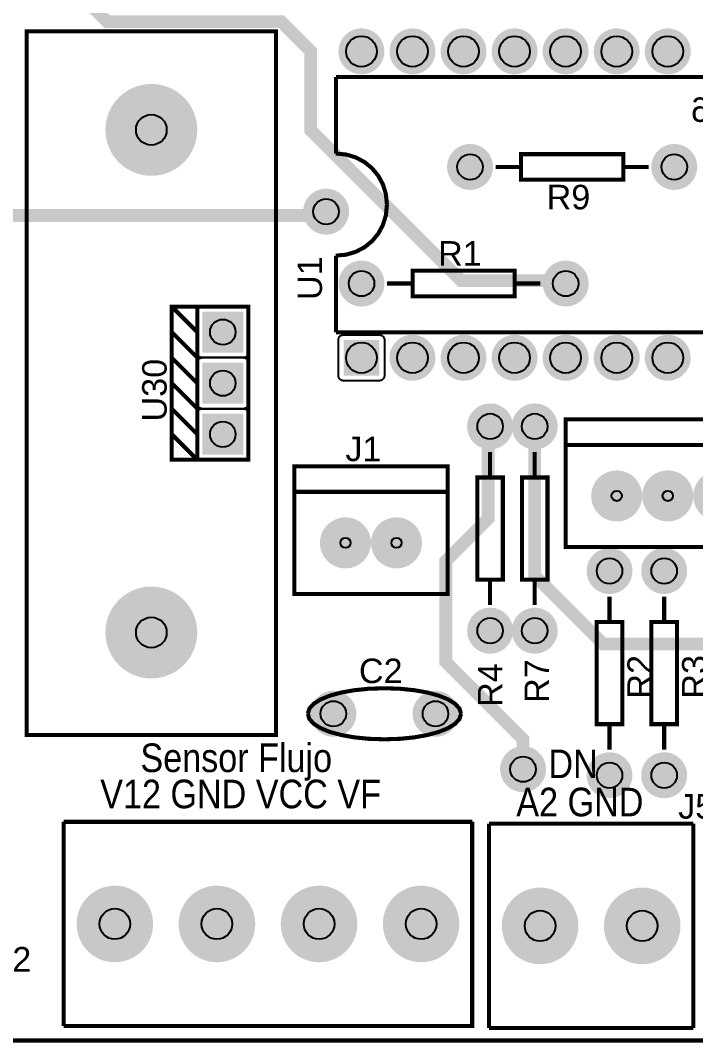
# Model space of a CAD drawing. Header units: inches. Extents: x -3.05 to 3.04, y -2.64 to 2.64.
# Drawn here: x -1.745 to -0.422, y -2.643 to -0.641 of the extents above; entities that cross this region are included whole.
import ezdxf

# ---------------------------------------------------------------- set-up
doc = ezdxf.new("R2010")
doc.units = ezdxf.units.IN
doc.layers.get('0').update_dxf_attribs({"linetype": 'CONTINUOUS'})

# ---------------------------------------------------------------- blocks, each defined once
blk = doc.blocks.new('EPAD')
at = {"const_width": 0.5}
blk.add_lwpolyline([(-0.25, 0, 1), (0.25, 0, 1)], format="xyb", close=True, dxfattribs=at)
blk = doc.blocks.new('RPAD')
blk.add_trace([(-0.5, -0.5), (-0.5, 0.5), (0.5, -0.5), (0.5, 0.5)])

msp = doc.modelspace()

# ---------------------------------------------------------------- linework, layer by layer
for points, const_width in [([(-2.883827, -2.638811), (3.031205, -2.638811), (3.031205, 2.638811), (-2.883827, 2.638811), (-2.883827, -2.638811)], 0.008), ([(-2.883827, -2.638811), (3.031205, -2.638811), (3.031205, 2.638811), (-2.883827, 2.638811), (-2.883827, -2.638811)], 0.008), ([(-2.883827, -2.638811), (3.031205, -2.638811), (3.031205, 2.638811), (-2.883827, 2.638811), (-2.883827, -2.638811)], 0.008), ([(-1.672024, -0.546551), (-1.5749, -0.643675), (-1.234135, -0.643675), (-1.176581, -0.701229), (-1.176581, -0.855905), (-0.881618, -1.150869), (-0.682335, -1.150869), (-0.67674, -1.156464)], 0.025), ([(-1.732543, -2.040567), (-1.244354, -2.040567), (-1.244354, -0.662614), (-1.732543, -0.662614), (-1.732543, -2.040567)], 0.008), ([(-1.732543, -2.040567), (-1.244354, -2.040567), (-1.244354, -0.662614), (-1.732543, -0.662614), (-1.732543, -2.040567)], 0.008), ([(-1.732543, -2.040567), (-1.244354, -2.040567), (-1.244354, -0.662614), (-1.732543, -0.662614), (-1.732543, -2.040567)], 0.008), ([(-1.126953, -0.901842), (-1.126953, -0.751842)], 0.008), ([(-1.126953, -0.751842), (0.873047, -0.751842)], 0.008), ([(-1.126953, -0.901842), (-1.126953, -0.751842)], 0.008), ([(-1.126953, -0.751842), (0.873047, -0.751842)], 0.008), ([(-1.126953, -0.901842), (-1.126953, -0.751842)], 0.008), ([(-1.126953, -0.751842), (0.873047, -0.751842)], 0.008), ([(-1.026953, -1.001842), (-1.028953, -0.981467), (-1.034703, -0.962592), (-1.043828, -0.945592), (-1.055953, -0.930842), (-1.070703, -0.918717), (-1.087703, -0.909592), (-1.106578, -0.903842), (-1.126953, -0.901842)], 0.008), ([(-1.026953, -1.001842), (-1.028953, -0.981467), (-1.034703, -0.962592), (-1.043828, -0.945592), (-1.055953, -0.930842), (-1.070703, -0.918717), (-1.087703, -0.909592), (-1.106578, -0.903842), (-1.126953, -0.901842)], 0.008), ([(-1.026953, -1.001842), (-1.028953, -0.981467), (-1.034703, -0.962592), (-1.043828, -0.945592), (-1.055953, -0.930842), (-1.070703, -0.918717), (-1.087703, -0.909592), (-1.106578, -0.903842), (-1.126953, -0.901842)], 0.008), ([(-0.764142, -0.953118), (-0.564142, -0.953118), (-0.564142, -0.903118), (-0.764142, -0.903118), (-0.764142, -0.953118)], 0.008), ([(-0.764142, -0.953118), (-0.564142, -0.953118), (-0.564142, -0.903118), (-0.764142, -0.903118), (-0.764142, -0.953118)], 0.008), ([(-0.764142, -0.953118), (-0.564142, -0.953118), (-0.564142, -0.903118), (-0.764142, -0.903118), (-0.764142, -0.953118)], 0.008), ([(-0.764142, -0.928118), (-0.814142, -0.928118)], 0.008), ([(-0.764142, -0.928118), (-0.814142, -0.928118)], 0.008), ([(-0.764142, -0.928118), (-0.814142, -0.928118)], 0.008), ([(-0.514142, -0.928118), (-0.564142, -0.928118)], 0.008), ([(-0.514142, -0.928118), (-0.564142, -0.928118)], 0.008), ([(-0.514142, -0.928118), (-0.564142, -0.928118)], 0.008), ([(-1.026953, -1.001842), (-1.028953, -1.022504), (-1.034703, -1.041514), (-1.043828, -1.058531), (-1.055953, -1.073217), (-1.070703, -1.085231), (-1.087703, -1.094233), (-1.106578, -1.099883), (-1.126953, -1.101842)], 0.008), ([(-1.026953, -1.001842), (-1.028953, -1.022504), (-1.034703, -1.041514), (-1.043828, -1.058531), (-1.055953, -1.073217), (-1.070703, -1.085231), (-1.087703, -1.094233), (-1.106578, -1.099883), (-1.126953, -1.101842)], 0.008), ([(-1.026953, -1.001842), (-1.028953, -1.022504), (-1.034703, -1.041514), (-1.043828, -1.058531), (-1.055953, -1.073217), (-1.070703, -1.085231), (-1.087703, -1.094233), (-1.106578, -1.099883), (-1.126953, -1.101842)], 0.008), ([(-2.23563, -1.023285), (-1.153797, -1.023285), (-1.146173, -1.015661)], 0.025), ([(-1.126953, -1.251842), (-1.126953, -1.101842)], 0.008), ([(-1.126953, -1.251842), (-1.126953, -1.101842)], 0.008), ([(-1.126953, -1.251842), (-1.126953, -1.101842)], 0.008), ([(-0.97674, -1.181464), (-0.77674, -1.181464), (-0.77674, -1.131464), (-0.97674, -1.131464), (-0.97674, -1.181464)], 0.008), ([(-0.97674, -1.181464), (-0.77674, -1.181464), (-0.77674, -1.131464), (-0.97674, -1.131464), (-0.97674, -1.181464)], 0.008), ([(-0.97674, -1.181464), (-0.77674, -1.181464), (-0.77674, -1.131464), (-0.97674, -1.131464), (-0.97674, -1.181464)], 0.008), ([(-1.02674, -1.156464), (-0.97674, -1.156464)], 0.008), ([(-1.02674, -1.156464), (-0.97674, -1.156464)], 0.008), ([(-1.02674, -1.156464), (-0.97674, -1.156464)], 0.008), ([(-0.77674, -1.156464), (-0.72674, -1.156464)], 0.008), ([(-0.77674, -1.156464), (-0.72674, -1.156464)], 0.008), ([(-0.77674, -1.156464), (-0.72674, -1.156464)], 0.008), ([(-1.398449, -1.50159), (-1.298449, -1.50159), (-1.298449, -1.20159), (-1.398449, -1.20159), (-1.398449, -1.50159), (-1.448449, -1.50159), (-1.448449, -1.20159), (-1.398449, -1.20159)], 0.008), ([(-1.398449, -1.25159), (-1.448449, -1.20159)], 0.008), ([(-1.398449, -1.50159), (-1.298449, -1.50159), (-1.298449, -1.20159), (-1.398449, -1.20159), (-1.398449, -1.50159), (-1.448449, -1.50159), (-1.448449, -1.20159), (-1.398449, -1.20159)], 0.008), ([(-1.398449, -1.25159), (-1.448449, -1.20159)], 0.008), ([(-1.398449, -1.50159), (-1.298449, -1.50159), (-1.298449, -1.20159), (-1.398449, -1.20159), (-1.398449, -1.50159), (-1.448449, -1.50159), (-1.448449, -1.20159), (-1.398449, -1.20159)], 0.008), ([(-1.398449, -1.25159), (-1.448449, -1.20159)], 0.008), ([(-1.398449, -1.30159), (-1.448449, -1.25159)], 0.008), ([(-1.398449, -1.30159), (-1.448449, -1.25159)], 0.008), ([(-1.398449, -1.30159), (-1.448449, -1.25159)], 0.008), ([(-1.126953, -1.251842), (0.873047, -1.251842)], 0.008), ([(-1.126953, -1.251842), (0.873047, -1.251842)], 0.008), ([(-1.126953, -1.251842), (0.873047, -1.251842)], 0.008), ([(-1.398449, -1.35159), (-1.448449, -1.30159)], 0.008), ([(-1.398449, -1.35159), (-1.448449, -1.30159)], 0.008), ([(-1.398449, -1.35159), (-1.448449, -1.30159)], 0.008), ([(-1.398449, -1.40159), (-1.448449, -1.35159)], 0.008), ([(-1.398449, -1.40159), (-1.448449, -1.35159)], 0.008), ([(-1.398449, -1.40159), (-1.448449, -1.35159)], 0.008), ([(-1.398449, -1.45159), (-1.448449, -1.40159)], 0.008), ([(-1.398449, -1.45159), (-1.448449, -1.40159)], 0.008), ([(-1.398449, -1.45159), (-1.448449, -1.40159)], 0.008), ([(-0.760321, -2.107542), (-0.760321, -2.0489), (-0.911556, -1.897666), (-0.911556, -1.699941), (-0.828709, -1.617094), (-0.828709, -1.422843), (-0.825136, -1.41927), (-0.824898, -1.436279)], 0.025), ([(-0.676953, -1.672401), (0.223047, -1.672401), (0.223047, -1.422401), (-0.676953, -1.422401), (-0.676953, -1.672401)], 0.008), ([(-0.676953, -1.672401), (0.223047, -1.672401), (0.223047, -1.422401), (-0.676953, -1.422401), (-0.676953, -1.672401)], 0.008), ([(-0.676953, -1.672401), (0.223047, -1.672401), (0.223047, -1.422401), (-0.676953, -1.422401), (-0.676953, -1.672401)], 0.008), ([(-0.737457, -1.436279), (-0.737457, -1.728226), (-0.603325, -1.862357), (-0.28177, -1.862357), (-0.098025, -2.046103)], 0.025), ([(-1.398449, -1.50159), (-1.448449, -1.45159)], 0.008), ([(-1.398449, -1.50159), (-1.448449, -1.45159)], 0.008), ([(-1.398449, -1.50159), (-1.448449, -1.45159)], 0.008), ([(-0.676953, -1.472401), (0.223047, -1.472401)], 0.008), ([(-0.676953, -1.472401), (0.223047, -1.472401)], 0.008), ([(-0.676953, -1.472401), (0.223047, -1.472401)], 0.008), ([(-0.824898, -1.536279), (-0.824898, -1.486279)], 0.008), ([(-0.824898, -1.536279), (-0.824898, -1.486279)], 0.008), ([(-0.824898, -1.536279), (-0.824898, -1.486279)], 0.008), ([(-0.737457, -1.536279), (-0.737457, -1.486279)], 0.008), ([(-0.737457, -1.536279), (-0.737457, -1.486279)], 0.008), ([(-0.737457, -1.536279), (-0.737457, -1.486279)], 0.008), ([(-1.208236, -1.764338), (-0.908236, -1.764338), (-0.908236, -1.514338), (-1.208236, -1.514338), (-1.208236, -1.764338)], 0.008), ([(-1.208236, -1.764338), (-0.908236, -1.764338), (-0.908236, -1.514338), (-1.208236, -1.514338), (-1.208236, -1.764338)], 0.008), ([(-1.208236, -1.764338), (-0.908236, -1.764338), (-0.908236, -1.514338), (-1.208236, -1.514338), (-1.208236, -1.764338)], 0.008), ([(-0.849898, -1.736279), (-0.799898, -1.736279), (-0.799898, -1.536279), (-0.849898, -1.536279), (-0.849898, -1.736279)], 0.008), ([(-0.849898, -1.736279), (-0.799898, -1.736279), (-0.799898, -1.536279), (-0.849898, -1.536279), (-0.849898, -1.736279)], 0.008), ([(-0.849898, -1.736279), (-0.799898, -1.736279), (-0.799898, -1.536279), (-0.849898, -1.536279), (-0.849898, -1.736279)], 0.008), ([(-0.762457, -1.736279), (-0.712457, -1.736279), (-0.712457, -1.536279), (-0.762457, -1.536279), (-0.762457, -1.736279)], 0.008), ([(-0.762457, -1.736279), (-0.712457, -1.736279), (-0.712457, -1.536279), (-0.762457, -1.536279), (-0.762457, -1.736279)], 0.008), ([(-0.762457, -1.736279), (-0.712457, -1.736279), (-0.712457, -1.536279), (-0.762457, -1.536279), (-0.762457, -1.736279)], 0.008), ([(-1.208236, -1.564338), (-0.908236, -1.564338)], 0.008), ([(-1.208236, -1.564338), (-0.908236, -1.564338)], 0.008), ([(-1.208236, -1.564338), (-0.908236, -1.564338)], 0.008), ([(-0.824898, -1.786279), (-0.824898, -1.736279)], 0.008), ([(-0.824898, -1.786279), (-0.824898, -1.736279)], 0.008), ([(-0.824898, -1.786279), (-0.824898, -1.736279)], 0.008), ([(-0.737457, -1.786279), (-0.737457, -1.736279)], 0.008), ([(-0.737457, -1.786279), (-0.737457, -1.736279)], 0.008), ([(-0.737457, -1.786279), (-0.737457, -1.736279)], 0.008), ([(-0.590953, -1.769342), (-0.590953, -1.819342)], 0.008), ([(-0.590953, -1.769342), (-0.590953, -1.819342)], 0.008), ([(-0.590953, -1.769342), (-0.590953, -1.819342)], 0.008), ([(-0.483953, -1.769342), (-0.483953, -1.819342)], 0.008), ([(-0.483953, -1.769342), (-0.483953, -1.819342)], 0.008), ([(-0.483953, -1.769342), (-0.483953, -1.819342)], 0.008), ([(-0.615953, -2.019342), (-0.565953, -2.019342), (-0.565953, -1.819342), (-0.615953, -1.819342), (-0.615953, -2.019342)], 0.008), ([(-0.615953, -2.019342), (-0.565953, -2.019342), (-0.565953, -1.819342), (-0.615953, -1.819342), (-0.615953, -2.019342)], 0.008), ([(-0.615953, -2.019342), (-0.565953, -2.019342), (-0.565953, -1.819342), (-0.615953, -1.819342), (-0.615953, -2.019342)], 0.008), ([(-0.508953, -2.019342), (-0.458953, -2.019342), (-0.458953, -1.819342), (-0.508953, -1.819342), (-0.508953, -2.019342)], 0.008), ([(-0.508953, -2.019342), (-0.458953, -2.019342), (-0.458953, -1.819342), (-0.508953, -1.819342), (-0.508953, -2.019342)], 0.008), ([(-0.508953, -2.019342), (-0.458953, -2.019342), (-0.458953, -1.819342), (-0.508953, -1.819342), (-0.508953, -2.019342)], 0.008), ([(-1.181858, -1.998984), (-1.178899, -1.988796), (-1.170374, -1.979359), (-1.156809, -1.970859), (-1.138733, -1.963484), (-1.116672, -1.957421), (-1.091155, -1.952859), (-1.062708, -1.949984), (-1.031858, -1.948984)], 0.008), ([(-1.181858, -1.998984), (-1.178899, -1.988796), (-1.170374, -1.979359), (-1.156809, -1.970859), (-1.138733, -1.963484), (-1.116672, -1.957421), (-1.091155, -1.952859), (-1.062708, -1.949984), (-1.031858, -1.948984)], 0.008), ([(-1.181858, -1.998984), (-1.178899, -1.988796), (-1.170374, -1.979359), (-1.156809, -1.970859), (-1.138733, -1.963484), (-1.116672, -1.957421), (-1.091155, -1.952859), (-1.062708, -1.949984), (-1.031858, -1.948984)], 0.008), ([(-0.881858, -1.998984), (-0.884858, -1.988796), (-0.893483, -1.979359), (-0.907171, -1.970859), (-0.925358, -1.963484), (-0.947483, -1.957421), (-0.972983, -1.952859), (-1.001296, -1.949984), (-1.031858, -1.948984)], 0.008), ([(-0.881858, -1.998984), (-0.884858, -1.988796), (-0.893483, -1.979359), (-0.907171, -1.970859), (-0.925358, -1.963484), (-0.947483, -1.957421), (-0.972983, -1.952859), (-1.001296, -1.949984), (-1.031858, -1.948984)], 0.008), ([(-0.881858, -1.998984), (-0.884858, -1.988796), (-0.893483, -1.979359), (-0.907171, -1.970859), (-0.925358, -1.963484), (-0.947483, -1.957421), (-0.972983, -1.952859), (-1.001296, -1.949984), (-1.031858, -1.948984)], 0.008), ([(-1.181858, -1.998984), (-1.178899, -2.009171), (-1.170374, -2.018609), (-1.156809, -2.027109), (-1.138733, -2.034484), (-1.116672, -2.040546), (-1.091155, -2.045109), (-1.062708, -2.047984), (-1.031858, -2.048984)], 0.008), ([(-1.181858, -1.998984), (-1.178899, -2.009171), (-1.170374, -2.018609), (-1.156809, -2.027109), (-1.138733, -2.034484), (-1.116672, -2.040546), (-1.091155, -2.045109), (-1.062708, -2.047984), (-1.031858, -2.048984)], 0.008), ([(-1.181858, -1.998984), (-1.178899, -2.009171), (-1.170374, -2.018609), (-1.156809, -2.027109), (-1.138733, -2.034484), (-1.116672, -2.040546), (-1.091155, -2.045109), (-1.062708, -2.047984), (-1.031858, -2.048984)], 0.008), ([(-0.881858, -1.998984), (-0.884858, -2.009171), (-0.893483, -2.018609), (-0.907171, -2.027109), (-0.925358, -2.034484), (-0.947483, -2.040546), (-0.972983, -2.045109), (-1.001296, -2.047984), (-1.031858, -2.048984)], 0.008), ([(-0.881858, -1.998984), (-0.884858, -2.009171), (-0.893483, -2.018609), (-0.907171, -2.027109), (-0.925358, -2.034484), (-0.947483, -2.040546), (-0.972983, -2.045109), (-1.001296, -2.047984), (-1.031858, -2.048984)], 0.008), ([(-0.881858, -1.998984), (-0.884858, -2.009171), (-0.893483, -2.018609), (-0.907171, -2.027109), (-0.925358, -2.034484), (-0.947483, -2.040546), (-0.972983, -2.045109), (-1.001296, -2.047984), (-1.031858, -2.048984)], 0.008), ([(-0.590953, -2.019342), (-0.590953, -2.069342)], 0.008), ([(-0.590953, -2.019342), (-0.590953, -2.069342)], 0.008), ([(-0.590953, -2.019342), (-0.590953, -2.069342)], 0.008), ([(-0.483953, -2.019342), (-0.483953, -2.069342)], 0.008), ([(-0.483953, -2.019342), (-0.483953, -2.069342)], 0.008), ([(-0.483953, -2.019342), (-0.483953, -2.069342)], 0.008), ([(-1.659953, -2.210559), (-1.659953, -2.610559)], 0.008), ([(-0.859953, -2.210559), (-0.859953, -2.610559), (-1.659953, -2.610559)], 0.008), ([(-1.659953, -2.210559), (-0.859953, -2.210559)], 0.008), ([(-1.659953, -2.210559), (-1.659953, -2.610559)], 0.008), ([(-0.859953, -2.210559), (-0.859953, -2.610559), (-1.659953, -2.610559)], 0.008), ([(-1.659953, -2.210559), (-0.859953, -2.210559)], 0.008), ([(-1.659953, -2.210559), (-1.659953, -2.610559)], 0.008), ([(-0.859953, -2.210559), (-0.859953, -2.610559), (-1.659953, -2.610559)], 0.008), ([(-1.659953, -2.210559), (-0.859953, -2.210559)], 0.008), ([(-0.826953, -2.214369), (-0.826953, -2.614369)], 0.008), ([(-0.826953, -2.214369), (-0.426953, -2.214369)], 0.008), ([(-0.826953, -2.214369), (-0.826953, -2.614369)], 0.008), ([(-0.826953, -2.214369), (-0.426953, -2.214369)], 0.008), ([(-0.826953, -2.214369), (-0.826953, -2.614369)], 0.008), ([(-0.826953, -2.214369), (-0.426953, -2.214369)], 0.008), ([(-0.426953, -2.214369), (-0.426953, -2.614369)], 0.008), ([(-0.426953, -2.214369), (-0.426953, -2.614369)], 0.008), ([(-0.426953, -2.214369), (-0.426953, -2.614369)], 0.008), ([(-0.826953, -2.614369), (-0.426953, -2.614369)], 0.008), ([(-0.826953, -2.614369), (-0.426953, -2.614369)], 0.008), ([(-0.826953, -2.614369), (-0.426953, -2.614369)], 0.008)]:
    msp.add_lwpolyline(points, dxfattribs=dict(const_width=const_width))
for points in [[(-1.398449, -1.29159), (-1.398449, -1.21159), (-1.398398, -1.210551), (-1.39825, -1.209546), (-1.398008, -1.208579), (-1.397677, -1.207655), (-1.397263, -1.206778), (-1.396768, -1.205954), (-1.396198, -1.205187), (-1.395558, -1.204481), (-1.394852, -1.203841), (-1.394085, -1.203271), (-1.393261, -1.202777), (-1.392384, -1.202362), (-1.39146, -1.202031), (-1.390493, -1.201789), (-1.389488, -1.201641), (-1.388449, -1.20159), (-1.308449, -1.20159), (-1.307409, -1.201641), (-1.306404, -1.201789), (-1.305437, -1.202031), (-1.304513, -1.202362), (-1.303637, -1.202777), (-1.302813, -1.203271), (-1.302046, -1.203841), (-1.301339, -1.204481), (-1.300699, -1.205187), (-1.30013, -1.205954), (-1.299635, -1.206778), (-1.29922, -1.207655), (-1.29889, -1.208579), (-1.298648, -1.209546), (-1.298499, -1.210551), (-1.298449, -1.21159), (-1.298449, -1.29159), (-1.298499, -1.29263), (-1.298648, -1.293635), (-1.29889, -1.294602), (-1.29922, -1.295526), (-1.299635, -1.296402), (-1.30013, -1.297226), (-1.300699, -1.297994), (-1.301339, -1.2987), (-1.302046, -1.29934), (-1.302813, -1.299909), (-1.303637, -1.300404), (-1.304513, -1.300819), (-1.305437, -1.301149), (-1.306404, -1.301391), (-1.307409, -1.30154), (-1.308449, -1.30159), (-1.388449, -1.30159), (-1.389488, -1.30154), (-1.390493, -1.301391), (-1.39146, -1.301149), (-1.392384, -1.300819), (-1.393261, -1.300404), (-1.394085, -1.299909), (-1.394852, -1.29934), (-1.395558, -1.2987), (-1.396198, -1.297994), (-1.396768, -1.297226), (-1.397263, -1.296402), (-1.397677, -1.295526), (-1.398008, -1.294602), (-1.39825, -1.293635), (-1.398398, -1.29263), (-1.398449, -1.29159)], [(-1.111953, -1.256842), (-1.041953, -1.256842), (-1.040913, -1.256893), (-1.039908, -1.257041), (-1.038941, -1.257283), (-1.038017, -1.257614), (-1.037141, -1.258028), (-1.036317, -1.258523), (-1.035549, -1.259093), (-1.034843, -1.259733), (-1.034203, -1.260439), (-1.033634, -1.261206), (-1.033139, -1.26203), (-1.032724, -1.262907), (-1.032394, -1.263831), (-1.032152, -1.264798), (-1.032003, -1.265803), (-1.031953, -1.266842), (-1.031953, -1.336842), (-1.032003, -1.337881), (-1.032152, -1.338887), (-1.032394, -1.339854), (-1.032724, -1.340778), (-1.033139, -1.341654), (-1.033634, -1.342478), (-1.034203, -1.343245), (-1.034843, -1.343952), (-1.035549, -1.344592), (-1.036317, -1.345161), (-1.037141, -1.345656), (-1.038017, -1.34607), (-1.038941, -1.346401), (-1.039908, -1.346643), (-1.040913, -1.346792), (-1.041953, -1.346842), (-1.111953, -1.346842), (-1.112992, -1.346792), (-1.113997, -1.346643), (-1.114964, -1.346401), (-1.115888, -1.34607), (-1.116765, -1.345656), (-1.117589, -1.345161), (-1.118356, -1.344592), (-1.119062, -1.343952), (-1.119702, -1.343245), (-1.120272, -1.342478), (-1.120766, -1.341654), (-1.121181, -1.340778), (-1.121512, -1.339854), (-1.121754, -1.338887), (-1.121902, -1.337881), (-1.121953, -1.336842), (-1.121953, -1.266842), (-1.121902, -1.265803), (-1.121754, -1.264798), (-1.121512, -1.263831), (-1.121181, -1.262907), (-1.120766, -1.26203), (-1.120272, -1.261206), (-1.119702, -1.260439), (-1.119062, -1.259733), (-1.118356, -1.259093), (-1.117589, -1.258523), (-1.116765, -1.258028), (-1.115888, -1.257614), (-1.114964, -1.257283), (-1.113997, -1.257041), (-1.112992, -1.256893), (-1.111953, -1.256842)], [(-1.398449, -1.39159), (-1.398449, -1.31159), (-1.398398, -1.310551), (-1.39825, -1.309546), (-1.398008, -1.308579), (-1.397677, -1.307655), (-1.397263, -1.306778), (-1.396768, -1.305954), (-1.396198, -1.305187), (-1.395558, -1.304481), (-1.394852, -1.303841), (-1.394085, -1.303271), (-1.393261, -1.302777), (-1.392384, -1.302362), (-1.39146, -1.302031), (-1.390493, -1.301789), (-1.389488, -1.301641), (-1.388449, -1.30159), (-1.308449, -1.30159), (-1.307409, -1.301641), (-1.306404, -1.301789), (-1.305437, -1.302031), (-1.304513, -1.302362), (-1.303637, -1.302777), (-1.302813, -1.303271), (-1.302046, -1.303841), (-1.301339, -1.304481), (-1.300699, -1.305187), (-1.30013, -1.305954), (-1.299635, -1.306778), (-1.29922, -1.307655), (-1.29889, -1.308579), (-1.298648, -1.309546), (-1.298499, -1.310551), (-1.298449, -1.31159), (-1.298449, -1.39159), (-1.298499, -1.39263), (-1.298648, -1.393635), (-1.29889, -1.394602), (-1.29922, -1.395526), (-1.299635, -1.396402), (-1.30013, -1.397226), (-1.300699, -1.397994), (-1.301339, -1.3987), (-1.302046, -1.39934), (-1.302813, -1.399909), (-1.303637, -1.400404), (-1.304513, -1.400819), (-1.305437, -1.401149), (-1.306404, -1.401391), (-1.307409, -1.40154), (-1.308449, -1.40159), (-1.388449, -1.40159), (-1.389488, -1.40154), (-1.390493, -1.401391), (-1.39146, -1.401149), (-1.392384, -1.400819), (-1.393261, -1.400404), (-1.394085, -1.399909), (-1.394852, -1.39934), (-1.395558, -1.3987), (-1.396198, -1.397994), (-1.396768, -1.397226), (-1.397263, -1.396402), (-1.397677, -1.395526), (-1.398008, -1.394602), (-1.39825, -1.393635), (-1.398398, -1.39263), (-1.398449, -1.39159)], [(-1.398449, -1.49159), (-1.398449, -1.41159), (-1.398398, -1.410551), (-1.39825, -1.409546), (-1.398008, -1.408579), (-1.397677, -1.407655), (-1.397263, -1.406778), (-1.396768, -1.405954), (-1.396198, -1.405187), (-1.395558, -1.404481), (-1.394852, -1.403841), (-1.394085, -1.403271), (-1.393261, -1.402777), (-1.392384, -1.402362), (-1.39146, -1.402031), (-1.390493, -1.401789), (-1.389488, -1.401641), (-1.388449, -1.40159), (-1.308449, -1.40159), (-1.307409, -1.401641), (-1.306404, -1.401789), (-1.305437, -1.402031), (-1.304513, -1.402362), (-1.303637, -1.402777), (-1.302813, -1.403271), (-1.302046, -1.403841), (-1.301339, -1.404481), (-1.300699, -1.405187), (-1.30013, -1.405954), (-1.299635, -1.406778), (-1.29922, -1.407655), (-1.29889, -1.408579), (-1.298648, -1.409546), (-1.298499, -1.410551), (-1.298449, -1.41159), (-1.298449, -1.49159), (-1.298499, -1.49263), (-1.298648, -1.493635), (-1.29889, -1.494602), (-1.29922, -1.495526), (-1.299635, -1.496402), (-1.30013, -1.497226), (-1.300699, -1.497994), (-1.301339, -1.4987), (-1.302046, -1.49934), (-1.302813, -1.499909), (-1.303637, -1.500404), (-1.304513, -1.500819), (-1.305437, -1.501149), (-1.306404, -1.501391), (-1.307409, -1.50154), (-1.308449, -1.50159), (-1.388449, -1.50159), (-1.389488, -1.50154), (-1.390493, -1.501391), (-1.39146, -1.501149), (-1.392384, -1.500819), (-1.393261, -1.500404), (-1.394085, -1.499909), (-1.394852, -1.49934), (-1.395558, -1.4987), (-1.396198, -1.497994), (-1.396768, -1.497226), (-1.397263, -1.496402), (-1.397677, -1.495526), (-1.398008, -1.494602), (-1.39825, -1.493635), (-1.398398, -1.49263), (-1.398449, -1.49159)]]:
    msp.add_lwpolyline(points, close=True)
for centre, radius in [((-1.076953, -0.701842), 0.03), ((-0.976953, -0.701842), 0.03), ((-0.876953, -0.701842), 0.03), ((-0.776953, -0.701842), 0.03), ((-0.676953, -0.701842), 0.03), ((-0.576953, -0.701842), 0.03), ((-0.476953, -0.701842), 0.03), ((-1.488449, -0.855527), 0.03), ((-0.864142, -0.928118), 0.025), ((-0.464142, -0.928118), 0.025), ((-1.146173, -1.015661), 0.025), ((-1.07674, -1.156464), 0.025), ((-0.67674, -1.156464), 0.025), ((-1.348449, -1.25159), 0.025), ((-1.076953, -1.301842), 0.03), ((-0.976953, -1.301842), 0.03), ((-0.876953, -1.301842), 0.03), ((-0.776953, -1.301842), 0.03), ((-0.676953, -1.301842), 0.03), ((-0.576953, -1.301842), 0.03), ((-0.476953, -1.301842), 0.03), ((-1.348449, -1.35159), 0.025), ((-0.824898, -1.436279), 0.025), ((-0.737457, -1.436279), 0.025), ((-1.348449, -1.45159), 0.025), ((-0.576953, -1.572401), 0.01), ((-0.476953, -1.572401), 0.01), ((-1.108236, -1.664338), 0.01), ((-1.008236, -1.664338), 0.01), ((-0.590953, -1.719342), 0.025), ((-0.483953, -1.719342), 0.025), ((-1.488449, -1.839779), 0.03), ((-0.824898, -1.836279), 0.025), ((-0.737457, -1.836279), 0.025), ((-1.131858, -1.998984), 0.025), ((-0.931858, -1.998984), 0.025), ((-0.760321, -2.107542), 0.025), ((-0.590953, -2.119342), 0.025), ((-0.483953, -2.119342), 0.025), ((-1.559953, -2.410559), 0.03), ((-1.359953, -2.410559), 0.03), ((-1.159953, -2.410559), 0.03), ((-0.959953, -2.410559), 0.03), ((-0.726953, -2.414369), 0.03), ((-0.526953, -2.414369), 0.03)]:
    msp.add_circle(centre, radius)

# ---------------------------------------------------------------- block references
for name, p, xscale, yscale in [('EPAD', (-1.076953, -0.701842), 0.09, 0.09), ('EPAD', (-0.976953, -0.701842), 0.09, 0.09), ('EPAD', (-0.876953, -0.701842), 0.09, 0.09), ('EPAD', (-0.776953, -0.701842), 0.09, 0.09), ('EPAD', (-0.676953, -0.701842), 0.09, 0.09), ('EPAD', (-0.576953, -0.701842), 0.09, 0.09), ('EPAD', (-0.476953, -0.701842), 0.09, 0.09), ('EPAD', (-1.076953, -0.701842), 0.07, 0.07), ('EPAD', (-0.976953, -0.701842), 0.07, 0.07), ('EPAD', (-0.876953, -0.701842), 0.07, 0.07), ('EPAD', (-0.776953, -0.701842), 0.07, 0.07), ('EPAD', (-0.676953, -0.701842), 0.07, 0.07), ('EPAD', (-0.576953, -0.701842), 0.07, 0.07), ('EPAD', (-0.476953, -0.701842), 0.07, 0.07), ('EPAD', (-1.488449, -0.855527), 0.18, 0.18), ('EPAD', (-1.488449, -0.855527), 0.15, 0.15), ('EPAD', (-0.864142, -0.928118), 0.09, 0.09), ('EPAD', (-0.864142, -0.928118), 0.07, 0.07), ('EPAD', (-0.464142, -0.928118), 0.09, 0.09), ('EPAD', (-0.464142, -0.928118), 0.07, 0.07), ('EPAD', (-1.146173, -1.015661), 0.09, 0.09), ('EPAD', (-1.146173, -1.015661), 0.07, 0.07), ('EPAD', (-1.07674, -1.156464), 0.09, 0.09), ('EPAD', (-0.67674, -1.156464), 0.09, 0.09), ('EPAD', (-1.07674, -1.156464), 0.07, 0.07), ('EPAD', (-0.67674, -1.156464), 0.07, 0.07), ('EPAD', (-0.976953, -1.301842), 0.09, 0.09), ('EPAD', (-0.876953, -1.301842), 0.09, 0.09), ('EPAD', (-0.776953, -1.301842), 0.09, 0.09), ('EPAD', (-0.676953, -1.301842), 0.09, 0.09), ('EPAD', (-0.576953, -1.301842), 0.09, 0.09), ('EPAD', (-0.476953, -1.301842), 0.09, 0.09), ('RPAD', (-1.076953, -1.301842), 0.07, 0.07), ('EPAD', (-0.976953, -1.301842), 0.07, 0.07), ('EPAD', (-0.876953, -1.301842), 0.07, 0.07), ('EPAD', (-0.776953, -1.301842), 0.07, 0.07), ('EPAD', (-0.676953, -1.301842), 0.07, 0.07), ('EPAD', (-0.576953, -1.301842), 0.07, 0.07), ('EPAD', (-0.476953, -1.301842), 0.07, 0.07), ('EPAD', (-0.824898, -1.436279), 0.09, 0.09), ('EPAD', (-0.737457, -1.436279), 0.09, 0.09), ('EPAD', (-0.824898, -1.436279), 0.07, 0.07), ('EPAD', (-0.737457, -1.436279), 0.07, 0.07), ('EPAD', (-0.576953, -1.572401), 0.1, 0.1), ('EPAD', (-0.576953, -1.572401), 0.08, 0.08), ('EPAD', (-0.476953, -1.572401), 0.1, 0.1), ('EPAD', (-0.476953, -1.572401), 0.08, 0.08), ('EPAD', (-0.376953, -1.572401), 0.1, 0.1), ('EPAD', (-1.108236, -1.664338), 0.1, 0.1), ('EPAD', (-1.008236, -1.664338), 0.1, 0.1), ('EPAD', (-1.108236, -1.664338), 0.08, 0.08), ('EPAD', (-1.008236, -1.664338), 0.08, 0.08), ('EPAD', (-0.590953, -1.719342), 0.09, 0.09), ('EPAD', (-0.483953, -1.719342), 0.09, 0.09), ('EPAD', (-0.590953, -1.719342), 0.07, 0.07), ('EPAD', (-0.483953, -1.719342), 0.07, 0.07), ('EPAD', (-1.488449, -1.839779), 0.18, 0.18), ('EPAD', (-1.488449, -1.839779), 0.15, 0.15), ('EPAD', (-0.824898, -1.836279), 0.09, 0.09), ('EPAD', (-0.824898, -1.836279), 0.07, 0.07), ('EPAD', (-0.737457, -1.836279), 0.09, 0.09), ('EPAD', (-0.737457, -1.836279), 0.07, 0.07), ('EPAD', (-1.131858, -1.998984), 0.09, 0.09), ('EPAD', (-0.931858, -1.998984), 0.09, 0.09), ('EPAD', (-1.131858, -1.998984), 0.07, 0.07), ('EPAD', (-0.931858, -1.998984), 0.07, 0.07), ('EPAD', (-0.760321, -2.107542), 0.09, 0.09), ('EPAD', (-0.760321, -2.107542), 0.07, 0.07), ('EPAD', (-0.590953, -2.119342), 0.09, 0.09), ('EPAD', (-0.483953, -2.119342), 0.09, 0.09), ('EPAD', (-0.590953, -2.119342), 0.07, 0.07), ('EPAD', (-0.483953, -2.119342), 0.07, 0.07), ('EPAD', (-1.559953, -2.410559), 0.15, 0.15), ('EPAD', (-1.359953, -2.410559), 0.15, 0.15), ('EPAD', (-1.159953, -2.410559), 0.15, 0.15), ('EPAD', (-0.959953, -2.410559), 0.15, 0.15), ('EPAD', (-0.726953, -2.414369), 0.15, 0.15), ('EPAD', (-0.526953, -2.414369), 0.15, 0.15), ('EPAD', (-1.559953, -2.410559), 0.12, 0.12), ('EPAD', (-1.359953, -2.410559), 0.12, 0.12), ('EPAD', (-1.159953, -2.410559), 0.12, 0.12), ('EPAD', (-0.959953, -2.410559), 0.12, 0.12), ('EPAD', (-0.726953, -2.414369), 0.12, 0.12), ('EPAD', (-0.526953, -2.414369), 0.12, 0.12)]:
    msp.add_blockref(name, p, dxfattribs=dict(xscale=xscale, yscale=yscale))
at = {"xscale": 0.08, "yscale": 0.08, "rotation": 90}
for p in [(-1.348449, -1.25159), (-1.348449, -1.35159), (-1.348449, -1.45159)]:
    msp.add_blockref('RPAD', p, dxfattribs=at)

# ---------------------------------------------------------------- texts
at = {"text_generation_flag": 2, "width": 1.041667}
msp.add_text('C16', height=0.048, dxfattribs=at).set_placement((-0.308772, -0.839929))
msp.add_text('C16', height=0.048, dxfattribs=at).set_placement((-0.308772, -0.839929))
msp.add_text('C16', height=0.048, dxfattribs=at).set_placement((-0.308772, -0.839929))
for s, height, width, p in [('R9', 0.048, 1.041667, (-0.714142, -1.011118)), ('R9', 0.048, 1.041667, (-0.714142, -1.011118)), ('R9', 0.048, 1.041667, (-0.714142, -1.011118)), ('R1', 0.048, 1.041667, (-0.92674, -1.121464)), ('R1', 0.048, 1.041667, (-0.92674, -1.121464)), ('R1', 0.048, 1.041667, (-0.92674, -1.121464)), ('J1', 0.048, 1.041667, (-1.108236, -1.504338)), ('J1', 0.048, 1.041667, (-1.108236, -1.504338)), ('J1', 0.048, 1.041667, (-1.108236, -1.504338)), ('C2', 0.048, 1.041667, (-1.081858, -1.938984)), ('C2', 0.048, 1.041667, (-1.081858, -1.938984)), ('C2', 0.048, 1.041667, (-1.081858, -1.938984)), ('Sensor Flujo', 0.056, 0.892857, (-1.509811, -2.113165)), ('Sensor Flujo', 0.056, 0.892857, (-1.509811, -2.113165)), ('Sensor Flujo', 0.056, 0.892857, (-1.509811, -2.113165)), ('DN', 0.056, 0.892857, (-0.710598, -2.124976)), ('DN', 0.056, 0.892857, (-0.710598, -2.124976)), ('DN', 0.056, 0.892857, (-0.710598, -2.124976)), ('V12 GND VCC VF', 0.056, 0.892857, (-1.588551, -2.184031)), ('V12 GND VCC VF', 0.056, 0.892857, (-1.588551, -2.184031)), ('V12 GND VCC VF', 0.056, 0.892857, (-1.588551, -2.184031)), ('A2 GND', 0.056, 0.892857, (-0.773591, -2.199779)), ('A2 GND', 0.056, 0.892857, (-0.773591, -2.199779)), ('A2 GND', 0.056, 0.892857, (-0.773591, -2.199779)), ('J5', 0.048, 1.041667, (-0.45648, -2.204369)), ('J5', 0.048, 1.041667, (-0.45648, -2.204369)), ('J5', 0.048, 1.041667, (-0.45648, -2.204369)), ('J2', 0.048, 1.041667, (-1.794205, -2.503709)), ('J2', 0.048, 1.041667, (-1.794205, -2.503709)), ('J2', 0.048, 1.041667, (-1.794205, -2.503709))]:
    msp.add_text(s, height=height, dxfattribs=dict(width=width)).set_placement(p)
at = {"width": 1.041667}
for s, p in [('U1', (-1.154134, -1.188709)), ('U1', (-1.154134, -1.188709)), ('U1', (-1.154134, -1.188709)), ('U30', (-1.458449, -1.42659)), ('U30', (-1.458449, -1.42659)), ('U30', (-1.458449, -1.42659)), ('R7', (-0.709465, -1.977618)), ('R7', (-0.709465, -1.977618)), ('R7', (-0.709465, -1.977618)), ('R2', (-0.507953, -1.969342)), ('R2', (-0.507953, -1.969342)), ('R2', (-0.507953, -1.969342)), ('R3', (-0.400953, -1.969342)), ('R3', (-0.400953, -1.969342)), ('R3', (-0.400953, -1.969342)), ('R4', (-0.800843, -1.985492)), ('R4', (-0.800843, -1.985492)), ('R4', (-0.800843, -1.985492))]:
    msp.add_text(s, height=0.048, rotation=90, dxfattribs=at).set_placement(p)

doc.saveas('drawing.dxf')
